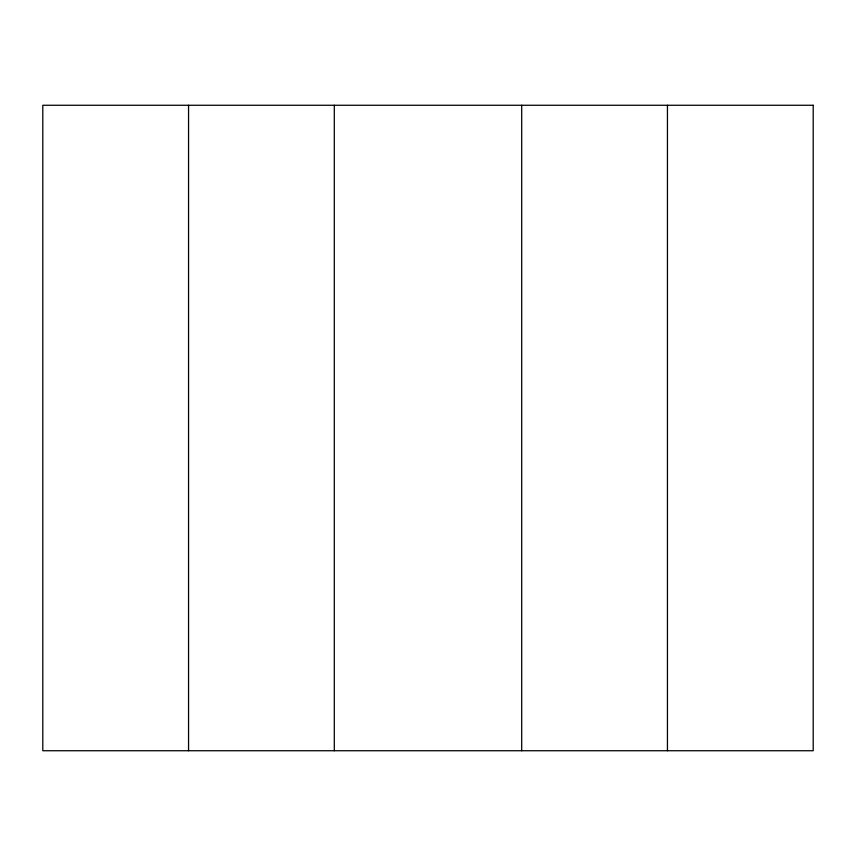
<?xml version="1.0" encoding="UTF-8"?>
<svg xmlns="http://www.w3.org/2000/svg" width="856" height="856" viewBox="0 0 856 856"><rect width="100%" height="100%" fill="white"/><g stroke="black" fill="none" stroke-linecap="round" stroke-linejoin="round"><path stroke-width="1.28" d="M667.445 105.267L667.445 750.733M521.7 105.267L521.7 750.733M334.3 105.267L334.3 750.733M188.555 105.267L188.555 750.733M813.2 105.267L42.8 105.267L42.8 750.733L813.2 750.733L813.2 105.267"/></g></svg>
